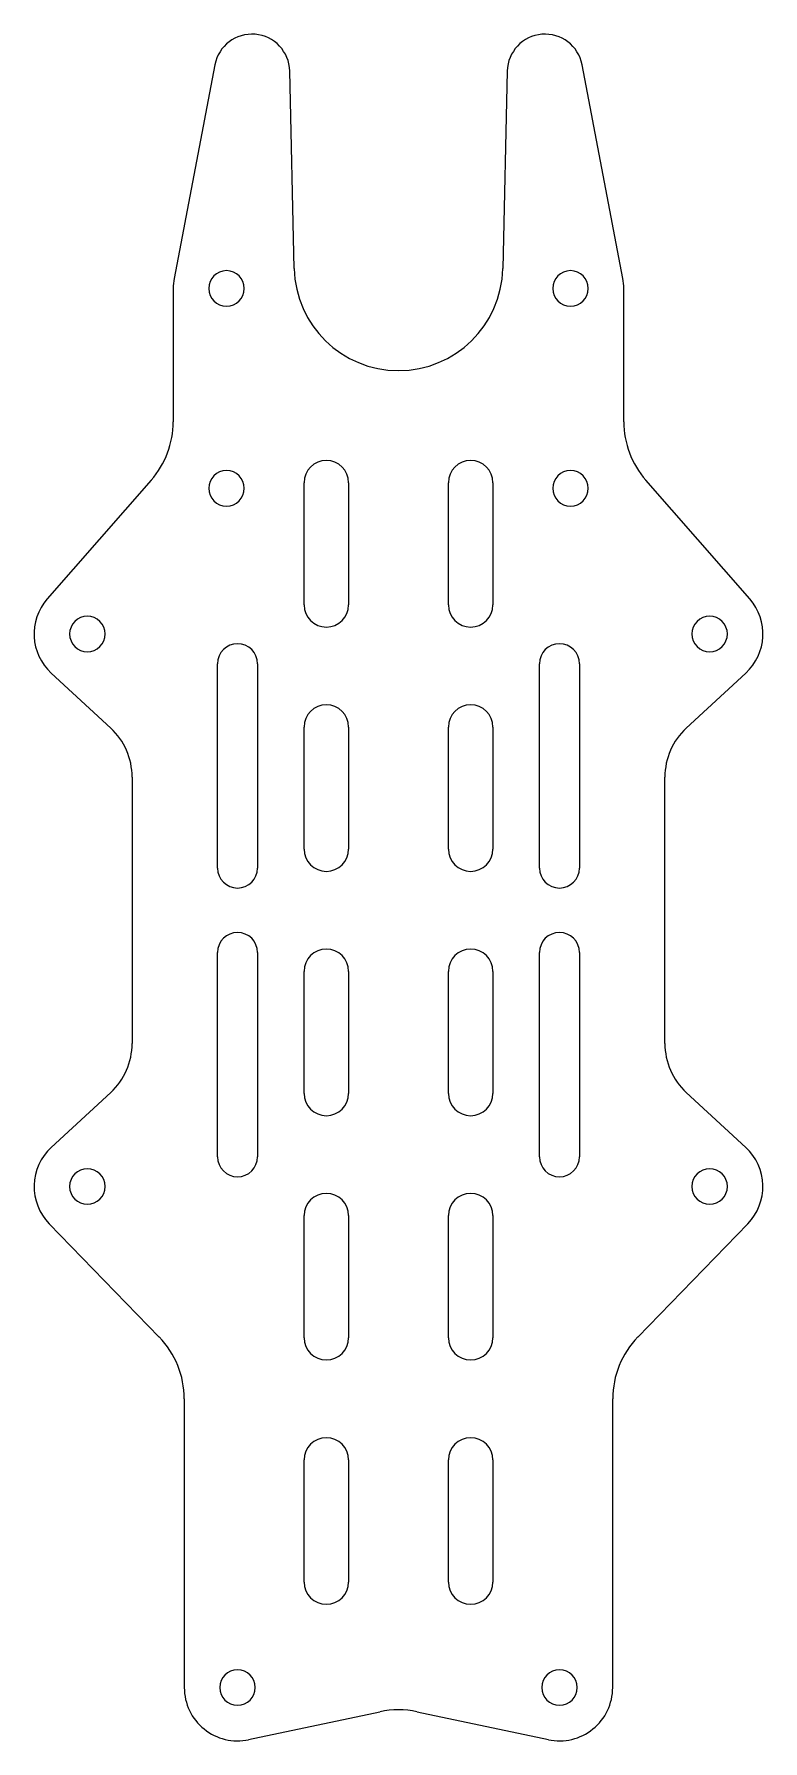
# Model space of a CAD drawing. Header units: millimetres. Extents: x -33 to 33, y -75 to 79.
import ezdxf

# ---------------------------------------------------------------- set-up
doc = ezdxf.new("R2010")
doc.units = ezdxf.units.MM
doc.layers.add('CUT', color=7, linetype='Continuous')

msp = doc.modelspace()

# ---------------------------------------------------------------- linework, layer by layer
at = {"layer": 'CUT'}
for p, q in [((-16.54, 76.14), (-20.21, 56.9)), ((-9.4, 57.79), (-9.8, 75.58)), ((9.8, 75.58), (9.4, 57.79)), ((20.21, 56.9), (16.54, 76.14)), ((-20.3, 56), (-20.3, 44)), ((20.3, 44), (20.3, 56)), ((-22.28, 38.73), (-31.64, 28.04)), ((-8.5, 27.5), (-8.5, 38.5)), ((-4.5, 38.5), (-4.5, 27.5)), ((4.5, 27.5), (4.5, 38.5)), ((8.5, 38.5), (8.5, 27.5)), ((31.64, 28.04), (22.28, 38.73)), ((-16.3, 3.8), (-16.3, 22.2)), ((-12.7, 22.2), (-12.7, 3.8)), ((12.7, 3.8), (12.7, 22.2)), ((16.3, 22.2), (16.3, 3.8)), ((-31.28, 21.36), (-25.93, 16.41)), ((25.93, 16.41), (31.28, 21.36)), ((-8.5, 5.5), (-8.5, 16.5)), ((-4.5, 16.5), (-4.5, 5.5)), ((4.5, 5.5), (4.5, 16.5)), ((8.5, 16.5), (8.5, 5.5)), ((-24, 12), (-24, -12)), ((24, -12), (24, 12)), ((-16.3, -22.2), (-16.3, -3.8)), ((-12.7, -3.8), (-12.7, -22.2)), ((12.7, -22.2), (12.7, -3.8)), ((16.3, -3.8), (16.3, -22.2)), ((-8.5, -16.5), (-8.5, -5.5)), ((-4.5, -5.5), (-4.5, -16.5)), ((4.5, -16.5), (4.5, -5.5)), ((8.5, -5.5), (8.5, -16.5)), ((-25.93, -16.41), (-31.28, -21.36)), ((31.28, -21.36), (25.93, -16.41)), ((-8.5, -38.5), (-8.5, -27.5)), ((-4.5, -27.5), (-4.5, -38.5)), ((4.5, -38.5), (4.5, -27.5)), ((8.5, -27.5), (8.5, -38.5)), ((-31.47, -28.23), (-21.56, -38.43)), ((21.56, -38.43), (31.47, -28.23)), ((-19.3, -44), (-19.3, -70)), ((19.3, -70), (19.3, -44)), ((-8.5, -60.5), (-8.5, -49.5)), ((-4.5, -49.5), (-4.5, -60.5)), ((4.5, -60.5), (4.5, -49.5)), ((8.5, -49.5), (8.5, -60.5)), ((-13.5, -74.69), (-1.67, -72.18)), ((1.67, -72.18), (13.5, -74.69))]:
    msp.add_line(p, q, dxfattribs=at)
for centre, radius, start, end in [((-13.2, 75.5), 3.4, 1.2986, 169.1844), ((13.2, 75.5), 3.4, 10.8156, 178.7014), ((-15.5, 56), 4.8, 169.1844, 180), ((-15.5, 56), 1.6, 0, 180), ((0, 58), 9.4, -178.7014, -1.2986), ((15.5, 56), 1.6, 0, 180), ((15.5, 56), 4.8, 0, 10.8156), ((-15.5, 56), 1.6, 180, 360), ((15.5, 56), 1.6, 180, 360), ((-28.3, 44), 8, -41.2035, 0), ((28.3, 44), 8, -180, -138.7965), ((-6.5, 38.5), 2, 0, 180), ((6.5, 38.5), 2, 0, 180), ((-15.5, 38), 1.6, 0, 180), ((15.5, 38), 1.6, 0, 180), ((-15.5, 38), 1.6, 180, 360), ((15.5, 38), 1.6, 180, 360), ((-28.03, 24.88), 4.8, 138.7965, 227.2646), ((28.03, 24.88), 4.8, -47.2646, 41.2035), ((-28.03, 24.88), 1.6, 0, 180), ((-6.5, 27.5), 2, 180, 360), ((6.5, 27.5), 2, 180, 360), ((28.03, 24.88), 1.6, 0, 180), ((-28.03, 24.88), 1.6, 180, 360), ((28.03, 24.88), 1.6, 180, 360), ((-14.5, 22.2), 1.8, 0, 180), ((14.5, 22.2), 1.8, 0, 180), ((-6.5, 16.5), 2, 0, 180), ((6.5, 16.5), 2, 0, 180), ((-30, 12), 6, 0, 47.2646), ((30, 12), 6, 132.7354, 180), ((-6.5, 5.5), 2, 180, 360), ((6.5, 5.5), 2, 180, 360), ((-14.5, 3.8), 1.8, -180, 0), ((14.5, 3.8), 1.8, -180, 0), ((-14.5, -3.8), 1.8, 0, 180), ((14.5, -3.8), 1.8, 0, 180), ((-6.5, -5.5), 2, 0, 180), ((6.5, -5.5), 2, 0, 180), ((-30, -12), 6, -47.2646, 0), ((30, -12), 6, -180, -132.7354), ((-6.5, -16.5), 2, 180, 360), ((6.5, -16.5), 2, 180, 360), ((-28.03, -24.88), 4.8, 132.7354, 224.1672), ((28.03, -24.88), 4.8, -44.1672, 47.2646), ((-14.5, -22.2), 1.8, 180, 360), ((14.5, -22.2), 1.8, 180, 360), ((-28.03, -24.88), 1.6, 0, 180), ((28.03, -24.88), 1.6, 0, 180), ((-28.03, -24.88), 1.6, 180, 360), ((-6.5, -27.5), 2, 0, 180), ((6.5, -27.5), 2, 0, 180), ((28.03, -24.88), 1.6, 180, 360), ((-27.3, -44), 8, 0, 44.1672), ((-6.5, -38.5), 2, 180, 360), ((6.5, -38.5), 2, 180, 360), ((27.3, -44), 8, 135.8328, 180), ((-6.5, -49.5), 2, 0, 180), ((6.5, -49.5), 2, 0, 180), ((-6.5, -60.5), 2, 180, 360), ((6.5, -60.5), 2, 180, 360), ((-14.5, -70), 1.6, 0, 180), ((14.5, -70), 1.6, 0, 180), ((-14.5, -70), 4.8, 180, 282.018), ((-14.5, -70), 1.6, 180, 360), ((14.5, -70), 1.6, 180, 360), ((14.5, -70), 4.8, -102.018, 0), ((0, -80), 8, 77.982, 102.018)]:
    msp.add_arc(centre, radius, start, end, dxfattribs=at)

doc.saveas('drawing.dxf')
